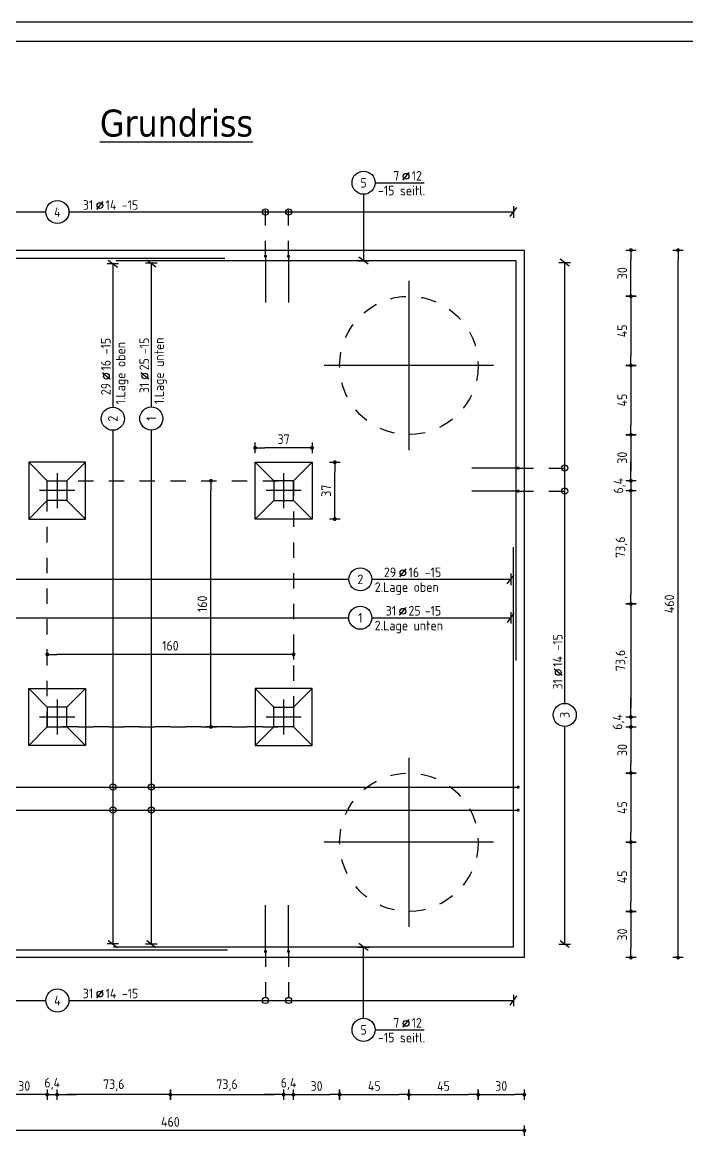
# Model space of a CAD drawing. Extents: x 0 to 30.1, y 0 to 14.9.
# Drawn here: x 3.44 to 7.76, y 7.61 to 14.85 of the extents above; entities that cross this region are included whole.
import ezdxf
from ezdxf.enums import TextEntityAlignment as Align

# ---------------------------------------------------------------- set-up
doc = ezdxf.new("R2010")
doc.units = 0
doc.header["$LTSCALE"] = 0.25
for name, pattern in [('AUSGEZOGEN', [1000.01, 1000, 0.01]), ('DOT', [0.175, 0.05, -0.125]), ('VERDECKT', [0.375, 0.25, -0.125])]:
    doc.linetypes.add(name, pattern=pattern)
for name, color, linetype in [('ACHSEN', 7, 'Continuous'), ('BETON', 7, 'Continuous'), ('HILFE', 7, 'Continuous'), ('MASSE', 7, 'Continuous'), ('OBJEKT', 7, 'Continuous'), ('RAHMEN', 7, 'Continuous'), ('RND', 7, 'Continuous'), ('TEXT', 7, 'Continuous'), ('VERDECKT', 7, 'Continuous')]:
    doc.layers.add(name, color=color, linetype=linetype)
doc.styles.add('helv', font='tahoma.ttf')
doc.styles.add('txt', font='isocp.shx')
doc.dimstyles.new('DOT_I', dxfattribs={"dimscale": 0.25, "dimtxt": 0.25, "dimasz": 0.25, "dimexe": 0.1, "dimexo": 0.3, "dimgap": 0.1, "dimtad": 1, "dimdec": 3, "dimzin": 3, "dimtxsty": 'txt', "dimblk": 'DOT', "dimblk1": 'DOT', "dimblk2": 'DOT', "dimsah": 1, "dimcen": 0.1, "dimse1": 1, "dimse2": 1, "dimazin": 0, "dimtfac": 1, "dimtdec": 4, "dimtix": 1, "dimtmove": 2, "dimatfit": 3, "dimfxl": 0, "dimtvp": 1, "dimtolj": 1, "dimtzin": 0, "dimarcsym": 0})

# ---------------------------------------------------------------- blocks, each defined once
blk = doc.blocks.new('lei_gre')
at = {"layer": 'RND', "color": 7, "linetype": 'Continuous'}
for p, q in [((-0.09, -0.12), (0.09, 0.12)), ((0, 0.15), (0, -0.15))]:
    blk.add_line(p, q, dxfattribs=at)
blk = doc.blocks.new('RND_LEI')
at = {"layer": 'RND', "color": 7, "linetype": 'Continuous'}
blk.add_line((1.022, 0.066), (1.19, 0.27), dxfattribs=at)
for centre, radius in [((0, 0), 0.3), ((1.106, 0.168), 0.075)]:
    blk.add_circle(centre, radius, dxfattribs=at)
at = {"layer": 'RND', "color": 7, "linetype": 'Continuous', "style": 'txt'}
blk.add_attdef('ANZ', text='', height=0.25, dxfattribs=at).set_placement((0.931, 0.057), align=Align.RIGHT)
for tag, p in [('DUM', (1.253, 0.057)), ('ABSTD', (1.674, 0.057)), ('POSTXT', (0.374, -0.327))]:
    blk.add_attdef(tag, p, '', height=0.25, dxfattribs=at)
blk.add_attdef('POSL', text='', height=0.25, dxfattribs=at).set_placement((0, 0), align=Align.MIDDLE)
blk = doc.blocks.new('DOT')
at = {"layer": 'MASSE', "color": 7, "linetype": 'Continuous'}
for p, q in [((0, 0), (-1, 0)), ((0, 0.54), (0, -0.54))]:
    blk.add_line(p, q, dxfattribs=at)
at = {"layer": 'MASSE', "color": 7, "linetype": 'Continuous', "const_width": 0.2}
blk.add_lwpolyline([(-0.1, 0, 1), (0.1, 0, 1)], format="xyb", close=True, dxfattribs=at)
blk = doc.blocks.new('*D68')
at = {"layer": 'DEFPOINTS', "color": 0, "linetype": 'AUSGEZOGEN', "transparency": 16777216}
for p in [(4.9548, 12.083), (4.9548, 12.083), (5.3248, 12.083)]:
    blk.add_point(p, dxfattribs=at)
at = {"layer": 'MASSE', "color": 0, "linetype": 'AUSGEZOGEN', "lineweight": -2, "transparency": 16777216}
blk.add_line((5.2623, 12.083), (5.0173, 12.083), dxfattribs=at)
at = {"layer": 'MASSE', "color": 0, "linetype": 'AUSGEZOGEN', "lineweight": -2, "transparency": 16777216, "xscale": 0.0625, "yscale": 0.0625, "zscale": 0.0625, "rotation": 180}
blk.add_blockref('DOT', (4.9548, 12.083), dxfattribs=at)
at = {"layer": 'MASSE', "color": 0, "linetype": 'AUSGEZOGEN', "lineweight": -2, "transparency": 16777216, "xscale": 0.0625, "yscale": 0.0625, "zscale": 0.0625}
blk.add_blockref('DOT', (5.3248, 12.083), dxfattribs=at)
at = {"layer": 'MASSE', "color": 0, "linetype": 'AUSGEZOGEN', "transparency": 16777216, "insert": (5.1398, 12.1393), "char_height": 0.0625, "attachment_point": 5, "style": 'txt'}
blk.add_mtext('\\A1;37', dxfattribs=at)
blk = doc.blocks.new('*D69')
at = {"layer": 'DEFPOINTS', "color": 0, "linetype": 'AUSGEZOGEN', "transparency": 16777216}
for p in [(5.4725, 11.9896), (5.4725, 11.9896), (5.4725, 11.6196)]:
    blk.add_point(p, dxfattribs=at)
at = {"layer": 'MASSE', "color": 0, "linetype": 'AUSGEZOGEN', "lineweight": -2, "transparency": 16777216}
blk.add_line((5.4725, 11.6821), (5.4725, 11.9271), dxfattribs=at)
at = {"layer": 'MASSE', "color": 0, "linetype": 'AUSGEZOGEN', "lineweight": -2, "transparency": 16777216, "xscale": 0.0625, "yscale": 0.0625, "zscale": 0.0625}
for p, rotation in [((5.4725, 11.9896), 90), ((5.4725, 11.6196), 270)]:
    blk.add_blockref('DOT', p, dxfattribs=dict(at, rotation=rotation))
at = {"layer": 'MASSE', "color": 0, "linetype": 'AUSGEZOGEN', "transparency": 16777216, "insert": (5.4163, 11.8046), "char_height": 0.0625, "attachment_point": 5, "rotation": 90, "style": 'txt'}
blk.add_mtext('\\A1;37', dxfattribs=at)
blk = doc.blocks.new('*D70')
at = {"layer": 'DEFPOINTS', "color": 0, "linetype": 'AUSGEZOGEN', "transparency": 16777216}
for p in [(7.3966, 13.3686), (7.3966, 13.3686), (7.3966, 13.0686)]:
    blk.add_point(p, dxfattribs=at)
at = {"layer": 'MASSE', "color": 0, "linetype": 'AUSGEZOGEN', "lineweight": -2, "transparency": 16777216}
blk.add_line((7.3966, 13.1311), (7.3966, 13.3061), dxfattribs=at)
at = {"layer": 'MASSE', "color": 0, "linetype": 'AUSGEZOGEN', "lineweight": -2, "transparency": 16777216, "xscale": 0.0625, "yscale": 0.0625, "zscale": 0.0625}
for p, rotation in [((7.3966, 13.3686), 90), ((7.3966, 13.0686), 270)]:
    blk.add_blockref('DOT', p, dxfattribs=dict(at, rotation=rotation))
at = {"layer": 'MASSE', "color": 0, "linetype": 'AUSGEZOGEN', "transparency": 16777216, "insert": (7.3404, 13.2186), "char_height": 0.0625, "attachment_point": 5, "rotation": 90, "style": 'txt'}
blk.add_mtext('\\A1;30', dxfattribs=at)
blk = doc.blocks.new('*D71')
at = {"layer": 'DEFPOINTS', "color": 0, "linetype": 'AUSGEZOGEN', "transparency": 16777216}
for p in [(7.3966, 13.0686), (7.3966, 12.6186), (7.3966, 12.6186)]:
    blk.add_point(p, dxfattribs=at)
at = {"layer": 'MASSE', "color": 0, "linetype": 'AUSGEZOGEN', "lineweight": -2, "transparency": 16777216}
blk.add_line((7.3966, 13.0061), (7.3966, 12.6811), dxfattribs=at)
at = {"layer": 'MASSE', "color": 0, "linetype": 'AUSGEZOGEN', "lineweight": -2, "transparency": 16777216, "xscale": 0.0625, "yscale": 0.0625, "zscale": 0.0625}
for p, rotation in [((7.3966, 13.0686), 90), ((7.3966, 12.6186), 270)]:
    blk.add_blockref('DOT', p, dxfattribs=dict(at, rotation=rotation))
at = {"layer": 'MASSE', "color": 0, "linetype": 'AUSGEZOGEN', "transparency": 16777216, "insert": (7.3404, 12.8436), "char_height": 0.0625, "attachment_point": 5, "rotation": 90, "style": 'txt'}
blk.add_mtext('\\A1;45', dxfattribs=at)
blk = doc.blocks.new('*D72')
at = {"layer": 'DEFPOINTS', "color": 0, "linetype": 'AUSGEZOGEN', "transparency": 16777216}
for p in [(7.3966, 12.6186), (7.3966, 12.1686), (7.3966, 12.1686)]:
    blk.add_point(p, dxfattribs=at)
at = {"layer": 'MASSE', "color": 0, "linetype": 'AUSGEZOGEN', "lineweight": -2, "transparency": 16777216}
blk.add_line((7.3966, 12.5561), (7.3966, 12.2311), dxfattribs=at)
at = {"layer": 'MASSE', "color": 0, "linetype": 'AUSGEZOGEN', "lineweight": -2, "transparency": 16777216, "xscale": 0.0625, "yscale": 0.0625, "zscale": 0.0625}
for p, rotation in [((7.3966, 12.6186), 90), ((7.3966, 12.1686), 270)]:
    blk.add_blockref('DOT', p, dxfattribs=dict(at, rotation=rotation))
at = {"layer": 'MASSE', "color": 0, "linetype": 'AUSGEZOGEN', "transparency": 16777216, "insert": (7.3404, 12.3936), "char_height": 0.0625, "attachment_point": 5, "rotation": 90, "style": 'txt'}
blk.add_mtext('\\A1;45', dxfattribs=at)
blk = doc.blocks.new('*D73')
at = {"layer": 'DEFPOINTS', "color": 0, "linetype": 'AUSGEZOGEN', "transparency": 16777216}
for p in [(7.3966, 12.1686), (7.3966, 11.8686), (7.3966, 11.8686)]:
    blk.add_point(p, dxfattribs=at)
at = {"layer": 'MASSE', "color": 0, "linetype": 'AUSGEZOGEN', "lineweight": -2, "transparency": 16777216}
blk.add_line((7.3966, 12.1061), (7.3966, 11.9311), dxfattribs=at)
at = {"layer": 'MASSE', "color": 0, "linetype": 'AUSGEZOGEN', "lineweight": -2, "transparency": 16777216, "xscale": 0.0625, "yscale": 0.0625, "zscale": 0.0625}
for p, rotation in [((7.3966, 12.1686), 90), ((7.3966, 11.8686), 270)]:
    blk.add_blockref('DOT', p, dxfattribs=dict(at, rotation=rotation))
at = {"layer": 'MASSE', "color": 0, "linetype": 'AUSGEZOGEN', "transparency": 16777216, "insert": (7.3404, 12.0186), "char_height": 0.0625, "attachment_point": 5, "rotation": 90, "style": 'txt'}
blk.add_mtext('\\A1;30', dxfattribs=at)
blk = doc.blocks.new('*D74')
at = {"layer": 'DEFPOINTS', "color": 0, "linetype": 'AUSGEZOGEN', "transparency": 16777216}
for p in [(7.3966, 11.8686), (7.3966, 11.8046), (7.3966, 11.8046)]:
    blk.add_point(p, dxfattribs=at)
at = {"layer": 'MASSE', "color": 0, "linetype": 'AUSGEZOGEN', "lineweight": -2, "transparency": 16777216}
for p, q in [((7.3966, 11.9311), (7.3966, 11.9936)), ((7.3966, 11.8686), (7.3966, 11.8046)), ((7.3966, 11.7421), (7.3966, 11.6796))]:
    blk.add_line(p, q, dxfattribs=at)
at = {"layer": 'MASSE', "color": 0, "linetype": 'AUSGEZOGEN', "lineweight": -2, "transparency": 16777216, "xscale": 0.0625, "yscale": 0.0625, "zscale": 0.0625}
for p, rotation in [((7.3966, 11.8686), 270), ((7.3966, 11.8046), 90)]:
    blk.add_blockref('DOT', p, dxfattribs=dict(at, rotation=rotation))
at = {"layer": 'MASSE', "color": 0, "linetype": 'AUSGEZOGEN', "transparency": 16777216, "insert": (7.3228, 11.8366), "char_height": 0.0625, "attachment_point": 5, "rotation": 90, "style": 'txt'}
blk.add_mtext('\\A1;6,4', dxfattribs=at)
blk = doc.blocks.new('*D75')
at = {"layer": 'DEFPOINTS', "color": 0, "linetype": 'AUSGEZOGEN', "transparency": 16777216}
for p in [(7.3966, 11.8046), (7.3966, 11.0686), (7.3966, 11.0686)]:
    blk.add_point(p, dxfattribs=at)
at = {"layer": 'MASSE', "color": 0, "linetype": 'AUSGEZOGEN', "lineweight": -2, "transparency": 16777216}
blk.add_line((7.3966, 11.7421), (7.3966, 11.1311), dxfattribs=at)
at = {"layer": 'MASSE', "color": 0, "linetype": 'AUSGEZOGEN', "lineweight": -2, "transparency": 16777216, "xscale": 0.0625, "yscale": 0.0625, "zscale": 0.0625}
for p, rotation in [((7.3966, 11.8046), 90), ((7.3966, 11.0686), 270)]:
    blk.add_blockref('DOT', p, dxfattribs=dict(at, rotation=rotation))
at = {"layer": 'MASSE', "color": 0, "linetype": 'AUSGEZOGEN', "transparency": 16777216, "insert": (7.3357, 11.4366), "char_height": 0.0625, "attachment_point": 5, "rotation": 90, "style": 'txt'}
blk.add_mtext('\\A1;73,6', dxfattribs=at)
blk = doc.blocks.new('*D76')
at = {"layer": 'DEFPOINTS', "color": 0, "linetype": 'AUSGEZOGEN', "transparency": 16777216}
for p in [(7.3966, 11.0686), (7.3966, 10.3326), (7.3966, 10.3326)]:
    blk.add_point(p, dxfattribs=at)
at = {"layer": 'MASSE', "color": 0, "linetype": 'AUSGEZOGEN', "lineweight": -2, "transparency": 16777216}
blk.add_line((7.3966, 11.0061), (7.3966, 10.3951), dxfattribs=at)
at = {"layer": 'MASSE', "color": 0, "linetype": 'AUSGEZOGEN', "lineweight": -2, "transparency": 16777216, "xscale": 0.0625, "yscale": 0.0625, "zscale": 0.0625}
for p, rotation in [((7.3966, 11.0686), 90), ((7.3966, 10.3326), 270)]:
    blk.add_blockref('DOT', p, dxfattribs=dict(at, rotation=rotation))
at = {"layer": 'MASSE', "color": 0, "linetype": 'AUSGEZOGEN', "transparency": 16777216, "insert": (7.3357, 10.7006), "char_height": 0.0625, "attachment_point": 5, "rotation": 90, "style": 'txt'}
blk.add_mtext('\\A1;73,6', dxfattribs=at)
blk = doc.blocks.new('*D77')
at = {"layer": 'DEFPOINTS', "color": 0, "linetype": 'AUSGEZOGEN', "transparency": 16777216}
for p in [(7.3966, 10.3326), (7.3966, 10.2686), (7.3966, 10.2686)]:
    blk.add_point(p, dxfattribs=at)
at = {"layer": 'MASSE', "color": 0, "linetype": 'AUSGEZOGEN', "lineweight": -2, "transparency": 16777216}
for p, q in [((7.3966, 10.3951), (7.3966, 10.4576)), ((7.3966, 10.3326), (7.3966, 10.2686)), ((7.3966, 10.2061), (7.3966, 10.1436))]:
    blk.add_line(p, q, dxfattribs=at)
at = {"layer": 'MASSE', "color": 0, "linetype": 'AUSGEZOGEN', "lineweight": -2, "transparency": 16777216, "xscale": 0.0625, "yscale": 0.0625, "zscale": 0.0625}
for p, rotation in [((7.3966, 10.3326), 270), ((7.3966, 10.2686), 90)]:
    blk.add_blockref('DOT', p, dxfattribs=dict(at, rotation=rotation))
at = {"layer": 'MASSE', "color": 0, "linetype": 'AUSGEZOGEN', "transparency": 16777216, "insert": (7.3165, 10.3006), "char_height": 0.0625, "attachment_point": 5, "rotation": 90, "style": 'txt'}
blk.add_mtext('\\A1;6,4', dxfattribs=at)
blk = doc.blocks.new('*D78')
at = {"layer": 'DEFPOINTS', "color": 0, "linetype": 'AUSGEZOGEN', "transparency": 16777216}
for p in [(7.3966, 10.2686), (7.3966, 9.9686), (7.3966, 9.9686)]:
    blk.add_point(p, dxfattribs=at)
at = {"layer": 'MASSE', "color": 0, "linetype": 'AUSGEZOGEN', "lineweight": -2, "transparency": 16777216}
blk.add_line((7.3966, 10.2061), (7.3966, 10.0311), dxfattribs=at)
at = {"layer": 'MASSE', "color": 0, "linetype": 'AUSGEZOGEN', "lineweight": -2, "transparency": 16777216, "xscale": 0.0625, "yscale": 0.0625, "zscale": 0.0625}
for p, rotation in [((7.3966, 10.2686), 90), ((7.3966, 9.9686), 270)]:
    blk.add_blockref('DOT', p, dxfattribs=dict(at, rotation=rotation))
at = {"layer": 'MASSE', "color": 0, "linetype": 'AUSGEZOGEN', "transparency": 16777216, "insert": (7.3404, 10.1186), "char_height": 0.0625, "attachment_point": 5, "rotation": 90, "style": 'txt'}
blk.add_mtext('\\A1;30', dxfattribs=at)
blk = doc.blocks.new('*D79')
at = {"layer": 'DEFPOINTS', "color": 0, "linetype": 'AUSGEZOGEN', "transparency": 16777216}
for p in [(7.3966, 9.9686), (7.3966, 9.5186), (7.3966, 9.5186)]:
    blk.add_point(p, dxfattribs=at)
at = {"layer": 'MASSE', "color": 0, "linetype": 'AUSGEZOGEN', "lineweight": -2, "transparency": 16777216}
blk.add_line((7.3966, 9.9061), (7.3966, 9.5811), dxfattribs=at)
at = {"layer": 'MASSE', "color": 0, "linetype": 'AUSGEZOGEN', "lineweight": -2, "transparency": 16777216, "xscale": 0.0625, "yscale": 0.0625, "zscale": 0.0625}
for p, rotation in [((7.3966, 9.9686), 90), ((7.3966, 9.5186), 270)]:
    blk.add_blockref('DOT', p, dxfattribs=dict(at, rotation=rotation))
at = {"layer": 'MASSE', "color": 0, "linetype": 'AUSGEZOGEN', "transparency": 16777216, "insert": (7.3404, 9.7436), "char_height": 0.0625, "attachment_point": 5, "rotation": 90, "style": 'txt'}
blk.add_mtext('\\A1;45', dxfattribs=at)
blk = doc.blocks.new('*D80')
at = {"layer": 'DEFPOINTS', "color": 0, "linetype": 'AUSGEZOGEN', "transparency": 16777216}
for p in [(7.3966, 9.5186), (7.3966, 9.0686), (7.3966, 9.0686)]:
    blk.add_point(p, dxfattribs=at)
at = {"layer": 'MASSE', "color": 0, "linetype": 'AUSGEZOGEN', "lineweight": -2, "transparency": 16777216}
blk.add_line((7.3966, 9.4561), (7.3966, 9.1311), dxfattribs=at)
at = {"layer": 'MASSE', "color": 0, "linetype": 'AUSGEZOGEN', "lineweight": -2, "transparency": 16777216, "xscale": 0.0625, "yscale": 0.0625, "zscale": 0.0625}
for p, rotation in [((7.3966, 9.5186), 90), ((7.3966, 9.0686), 270)]:
    blk.add_blockref('DOT', p, dxfattribs=dict(at, rotation=rotation))
at = {"layer": 'MASSE', "color": 0, "linetype": 'AUSGEZOGEN', "transparency": 16777216, "insert": (7.3404, 9.2936), "char_height": 0.0625, "attachment_point": 5, "rotation": 90, "style": 'txt'}
blk.add_mtext('\\A1;45', dxfattribs=at)
blk = doc.blocks.new('*D81')
at = {"layer": 'DEFPOINTS', "color": 0, "linetype": 'AUSGEZOGEN', "transparency": 16777216}
for p in [(7.3966, 9.0686), (7.3966, 8.7686), (7.3966, 8.7686)]:
    blk.add_point(p, dxfattribs=at)
at = {"layer": 'MASSE', "color": 0, "linetype": 'AUSGEZOGEN', "lineweight": -2, "transparency": 16777216}
blk.add_line((7.3966, 9.0061), (7.3966, 8.8311), dxfattribs=at)
at = {"layer": 'MASSE', "color": 0, "linetype": 'AUSGEZOGEN', "lineweight": -2, "transparency": 16777216, "xscale": 0.0625, "yscale": 0.0625, "zscale": 0.0625}
for p, rotation in [((7.3966, 9.0686), 90), ((7.3966, 8.7686), 270)]:
    blk.add_blockref('DOT', p, dxfattribs=dict(at, rotation=rotation))
at = {"layer": 'MASSE', "color": 0, "linetype": 'AUSGEZOGEN', "transparency": 16777216, "insert": (7.3404, 8.9186), "char_height": 0.0625, "attachment_point": 5, "rotation": 90, "style": 'txt'}
blk.add_mtext('\\A1;30', dxfattribs=at)
blk = doc.blocks.new('*D82')
at = {"layer": 'DEFPOINTS', "color": 0, "linetype": 'AUSGEZOGEN', "transparency": 16777216}
for p in [(7.7029, 13.3686), (7.7029, 13.3686), (7.7029, 8.7686)]:
    blk.add_point(p, dxfattribs=at)
at = {"layer": 'MASSE', "color": 0, "linetype": 'AUSGEZOGEN', "lineweight": -2, "transparency": 16777216}
blk.add_line((7.7029, 8.8311), (7.7029, 13.3061), dxfattribs=at)
at = {"layer": 'MASSE', "color": 0, "linetype": 'AUSGEZOGEN', "lineweight": -2, "transparency": 16777216, "xscale": 0.0625, "yscale": 0.0625, "zscale": 0.0625}
for p, rotation in [((7.7029, 13.3686), 90), ((7.7029, 8.7686), 270)]:
    blk.add_blockref('DOT', p, dxfattribs=dict(at, rotation=rotation))
at = {"layer": 'MASSE', "color": 0, "linetype": 'AUSGEZOGEN', "transparency": 16777216, "insert": (7.6467, 11.0686), "char_height": 0.0625, "attachment_point": 5, "rotation": 90, "style": 'txt'}
blk.add_mtext('\\A1;460', dxfattribs=at)
blk = doc.blocks.new('*D87')
at = {"layer": 'DEFPOINTS', "color": 0, "linetype": 'AUSGEZOGEN', "transparency": 16777216}
for p in [(3.3038, 7.8776), (3.3038, 7.8776), (3.6038, 7.8776)]:
    blk.add_point(p, dxfattribs=at)
at = {"layer": 'MASSE', "color": 0, "linetype": 'AUSGEZOGEN', "lineweight": -2, "transparency": 16777216}
blk.add_line((3.5413, 7.8776), (3.3663, 7.8776), dxfattribs=at)
at = {"layer": 'MASSE', "color": 0, "linetype": 'AUSGEZOGEN', "lineweight": -2, "transparency": 16777216, "xscale": 0.0625, "yscale": 0.0625, "zscale": 0.0625, "rotation": 180}
blk.add_blockref('DOT', (3.3038, 7.8776), dxfattribs=at)
at = {"layer": 'MASSE', "color": 0, "linetype": 'AUSGEZOGEN', "lineweight": -2, "transparency": 16777216, "xscale": 0.0625, "yscale": 0.0625, "zscale": 0.0625}
blk.add_blockref('DOT', (3.6038, 7.8776), dxfattribs=at)
at = {"layer": 'MASSE', "color": 0, "linetype": 'AUSGEZOGEN', "transparency": 16777216, "insert": (3.4538, 7.9339), "char_height": 0.0625, "attachment_point": 5, "style": 'txt'}
blk.add_mtext('\\A1;30', dxfattribs=at)
blk = doc.blocks.new('*D88')
at = {"layer": 'DEFPOINTS', "color": 0, "linetype": 'AUSGEZOGEN', "transparency": 16777216}
for p in [(3.6038, 7.8776), (3.6678, 7.8776), (3.6678, 7.8776)]:
    blk.add_point(p, dxfattribs=at)
at = {"layer": 'MASSE', "color": 0, "linetype": 'AUSGEZOGEN', "lineweight": -2, "transparency": 16777216}
for p, q in [((3.5413, 7.8776), (3.4788, 7.8776)), ((3.6038, 7.8776), (3.6678, 7.8776)), ((3.7303, 7.8776), (3.7928, 7.8776))]:
    blk.add_line(p, q, dxfattribs=at)
at = {"layer": 'MASSE', "color": 0, "linetype": 'AUSGEZOGEN', "lineweight": -2, "transparency": 16777216, "xscale": 0.0625, "yscale": 0.0625, "zscale": 0.0625}
blk.add_blockref('DOT', (3.6038, 7.8776), dxfattribs=at)
at = {"layer": 'MASSE', "color": 0, "linetype": 'AUSGEZOGEN', "lineweight": -2, "transparency": 16777216, "xscale": 0.0625, "yscale": 0.0625, "zscale": 0.0625, "rotation": 180}
blk.add_blockref('DOT', (3.6678, 7.8776), dxfattribs=at)
at = {"layer": 'MASSE', "color": 0, "linetype": 'AUSGEZOGEN', "transparency": 16777216, "insert": (3.6358, 7.9482), "char_height": 0.0625, "attachment_point": 5, "style": 'txt'}
blk.add_mtext('\\A1;6,4', dxfattribs=at)
blk = doc.blocks.new('*D90')
at = {"layer": 'DEFPOINTS', "color": 0, "linetype": 'AUSGEZOGEN', "transparency": 16777216}
for p in [(5.1398, 7.8776), (5.2038, 7.8776), (5.2038, 7.8776)]:
    blk.add_point(p, dxfattribs=at)
at = {"layer": 'MASSE', "color": 0, "linetype": 'AUSGEZOGEN', "lineweight": -2, "transparency": 16777216}
for p, q in [((5.0773, 7.8776), (5.0148, 7.8776)), ((5.1398, 7.8776), (5.2038, 7.8776)), ((5.2663, 7.8776), (5.3288, 7.8776))]:
    blk.add_line(p, q, dxfattribs=at)
at = {"layer": 'MASSE', "color": 0, "linetype": 'AUSGEZOGEN', "lineweight": -2, "transparency": 16777216, "xscale": 0.0625, "yscale": 0.0625, "zscale": 0.0625}
blk.add_blockref('DOT', (5.1398, 7.8776), dxfattribs=at)
at = {"layer": 'MASSE', "color": 0, "linetype": 'AUSGEZOGEN', "lineweight": -2, "transparency": 16777216, "xscale": 0.0625, "yscale": 0.0625, "zscale": 0.0625, "rotation": 180}
blk.add_blockref('DOT', (5.2038, 7.8776), dxfattribs=at)
at = {"layer": 'MASSE', "color": 0, "linetype": 'AUSGEZOGEN', "transparency": 16777216, "insert": (5.1718, 7.9476), "char_height": 0.0625, "attachment_point": 5, "style": 'txt'}
blk.add_mtext('\\A1;6,4', dxfattribs=at)
blk = doc.blocks.new('*D91')
at = {"layer": 'DEFPOINTS', "color": 0, "linetype": 'AUSGEZOGEN', "transparency": 16777216}
for p in [(5.2038, 7.8776), (5.5038, 7.8776), (5.5038, 7.8776)]:
    blk.add_point(p, dxfattribs=at)
at = {"layer": 'MASSE', "color": 0, "linetype": 'AUSGEZOGEN', "lineweight": -2, "transparency": 16777216}
blk.add_line((5.2663, 7.8776), (5.4413, 7.8776), dxfattribs=at)
at = {"layer": 'MASSE', "color": 0, "linetype": 'AUSGEZOGEN', "lineweight": -2, "transparency": 16777216, "xscale": 0.0625, "yscale": 0.0625, "zscale": 0.0625, "rotation": 180}
blk.add_blockref('DOT', (5.2038, 7.8776), dxfattribs=at)
at = {"layer": 'MASSE', "color": 0, "linetype": 'AUSGEZOGEN', "lineweight": -2, "transparency": 16777216, "xscale": 0.0625, "yscale": 0.0625, "zscale": 0.0625}
blk.add_blockref('DOT', (5.5038, 7.8776), dxfattribs=at)
at = {"layer": 'MASSE', "color": 0, "linetype": 'AUSGEZOGEN', "transparency": 16777216, "insert": (5.3538, 7.9339), "char_height": 0.0625, "attachment_point": 5, "style": 'txt'}
blk.add_mtext('\\A1;30', dxfattribs=at)
blk = doc.blocks.new('*D92')
at = {"layer": 'DEFPOINTS', "color": 0, "linetype": 'AUSGEZOGEN', "transparency": 16777216}
for p in [(5.5038, 7.8776), (5.9538, 7.8776), (5.9538, 7.8776)]:
    blk.add_point(p, dxfattribs=at)
at = {"layer": 'MASSE', "color": 0, "linetype": 'AUSGEZOGEN', "lineweight": -2, "transparency": 16777216}
blk.add_line((5.5663, 7.8776), (5.8913, 7.8776), dxfattribs=at)
at = {"layer": 'MASSE', "color": 0, "linetype": 'AUSGEZOGEN', "lineweight": -2, "transparency": 16777216, "xscale": 0.0625, "yscale": 0.0625, "zscale": 0.0625, "rotation": 180}
blk.add_blockref('DOT', (5.5038, 7.8776), dxfattribs=at)
at = {"layer": 'MASSE', "color": 0, "linetype": 'AUSGEZOGEN', "lineweight": -2, "transparency": 16777216, "xscale": 0.0625, "yscale": 0.0625, "zscale": 0.0625}
blk.add_blockref('DOT', (5.9538, 7.8776), dxfattribs=at)
at = {"layer": 'MASSE', "color": 0, "linetype": 'AUSGEZOGEN', "transparency": 16777216, "insert": (5.7288, 7.9339), "char_height": 0.0625, "attachment_point": 5, "style": 'txt'}
blk.add_mtext('\\A1;45', dxfattribs=at)
blk = doc.blocks.new('*D93')
at = {"layer": 'DEFPOINTS', "color": 0, "linetype": 'AUSGEZOGEN', "transparency": 16777216}
for p in [(5.9538, 7.8776), (6.4038, 7.8776), (6.4038, 7.8776)]:
    blk.add_point(p, dxfattribs=at)
at = {"layer": 'MASSE', "color": 0, "linetype": 'AUSGEZOGEN', "lineweight": -2, "transparency": 16777216}
blk.add_line((6.0163, 7.8776), (6.3413, 7.8776), dxfattribs=at)
at = {"layer": 'MASSE', "color": 0, "linetype": 'AUSGEZOGEN', "lineweight": -2, "transparency": 16777216, "xscale": 0.0625, "yscale": 0.0625, "zscale": 0.0625, "rotation": 180}
blk.add_blockref('DOT', (5.9538, 7.8776), dxfattribs=at)
at = {"layer": 'MASSE', "color": 0, "linetype": 'AUSGEZOGEN', "lineweight": -2, "transparency": 16777216, "xscale": 0.0625, "yscale": 0.0625, "zscale": 0.0625}
blk.add_blockref('DOT', (6.4038, 7.8776), dxfattribs=at)
at = {"layer": 'MASSE', "color": 0, "linetype": 'AUSGEZOGEN', "transparency": 16777216, "insert": (6.1788, 7.9339), "char_height": 0.0625, "attachment_point": 5, "style": 'txt'}
blk.add_mtext('\\A1;45', dxfattribs=at)
blk = doc.blocks.new('*D94')
at = {"layer": 'DEFPOINTS', "color": 0, "linetype": 'AUSGEZOGEN', "transparency": 16777216}
for p in [(6.4038, 7.8776), (6.7038, 7.8776), (6.7038, 7.8776)]:
    blk.add_point(p, dxfattribs=at)
at = {"layer": 'MASSE', "color": 0, "linetype": 'AUSGEZOGEN', "lineweight": -2, "transparency": 16777216}
blk.add_line((6.4663, 7.8776), (6.6413, 7.8776), dxfattribs=at)
at = {"layer": 'MASSE', "color": 0, "linetype": 'AUSGEZOGEN', "lineweight": -2, "transparency": 16777216, "xscale": 0.0625, "yscale": 0.0625, "zscale": 0.0625, "rotation": 180}
blk.add_blockref('DOT', (6.4038, 7.8776), dxfattribs=at)
at = {"layer": 'MASSE', "color": 0, "linetype": 'AUSGEZOGEN', "lineweight": -2, "transparency": 16777216, "xscale": 0.0625, "yscale": 0.0625, "zscale": 0.0625}
blk.add_blockref('DOT', (6.7038, 7.8776), dxfattribs=at)
at = {"layer": 'MASSE', "color": 0, "linetype": 'AUSGEZOGEN', "transparency": 16777216, "insert": (6.5538, 7.9339), "char_height": 0.0625, "attachment_point": 5, "style": 'txt'}
blk.add_mtext('\\A1;30', dxfattribs=at)
blk = doc.blocks.new('*D95')
at = {"layer": 'DEFPOINTS', "color": 0, "linetype": 'AUSGEZOGEN', "transparency": 16777216}
for p in [(2.1038, 7.6443), (2.1038, 7.6443), (6.7038, 7.6443)]:
    blk.add_point(p, dxfattribs=at)
at = {"layer": 'MASSE', "color": 0, "linetype": 'AUSGEZOGEN', "lineweight": -2, "transparency": 16777216}
blk.add_line((6.6413, 7.6443), (2.1663, 7.6443), dxfattribs=at)
at = {"layer": 'MASSE', "color": 0, "linetype": 'AUSGEZOGEN', "lineweight": -2, "transparency": 16777216, "xscale": 0.0625, "yscale": 0.0625, "zscale": 0.0625, "rotation": 180}
blk.add_blockref('DOT', (2.1038, 7.6443), dxfattribs=at)
at = {"layer": 'MASSE', "color": 0, "linetype": 'AUSGEZOGEN', "lineweight": -2, "transparency": 16777216, "xscale": 0.0625, "yscale": 0.0625, "zscale": 0.0625}
blk.add_blockref('DOT', (6.7038, 7.6443), dxfattribs=at)
at = {"layer": 'MASSE', "color": 0, "linetype": 'AUSGEZOGEN', "transparency": 16777216, "insert": (4.4038, 7.7005), "char_height": 0.0625, "attachment_point": 5, "style": 'txt'}
blk.add_mtext('\\A1;460', dxfattribs=at)
blk = doc.blocks.new('*D106')
at = {"layer": 'DEFPOINTS', "color": 0, "linetype": 'AUSGEZOGEN', "transparency": 16777216}
for p in [(3.6038, 10.7401), (3.6038, 10.7401), (5.2038, 10.7401)]:
    blk.add_point(p, dxfattribs=at)
at = {"layer": 'MASSE', "color": 0, "linetype": 'AUSGEZOGEN', "lineweight": -2, "transparency": 16777216}
blk.add_line((5.1413, 10.7401), (3.6663, 10.7401), dxfattribs=at)
at = {"layer": 'MASSE', "color": 0, "linetype": 'AUSGEZOGEN', "lineweight": -2, "transparency": 16777216, "xscale": 0.0625, "yscale": 0.0625, "zscale": 0.0625, "rotation": 180}
blk.add_blockref('DOT', (3.6038, 10.7401), dxfattribs=at)
at = {"layer": 'MASSE', "color": 0, "linetype": 'AUSGEZOGEN', "lineweight": -2, "transparency": 16777216, "xscale": 0.0625, "yscale": 0.0625, "zscale": 0.0625}
blk.add_blockref('DOT', (5.2038, 10.7401), dxfattribs=at)
at = {"layer": 'MASSE', "color": 0, "linetype": 'AUSGEZOGEN', "transparency": 16777216, "insert": (4.4038, 10.7963), "char_height": 0.0625, "attachment_point": 5, "style": 'txt'}
blk.add_mtext('\\A1;160', dxfattribs=at)
blk = doc.blocks.new('*D107')
at = {"layer": 'DEFPOINTS', "color": 0, "linetype": 'AUSGEZOGEN', "transparency": 16777216}
for p in [(4.6673, 11.8686), (4.6673, 11.8686), (4.6673, 10.2686)]:
    blk.add_point(p, dxfattribs=at)
at = {"layer": 'MASSE', "color": 0, "linetype": 'AUSGEZOGEN', "lineweight": -2, "transparency": 16777216}
blk.add_line((4.6673, 10.3311), (4.6673, 11.8061), dxfattribs=at)
at = {"layer": 'MASSE', "color": 0, "linetype": 'AUSGEZOGEN', "lineweight": -2, "transparency": 16777216, "xscale": 0.0625, "yscale": 0.0625, "zscale": 0.0625}
for p, rotation in [((4.6673, 11.8686), 90), ((4.6673, 10.2686), 270)]:
    blk.add_blockref('DOT', p, dxfattribs=dict(at, rotation=rotation))
at = {"layer": 'MASSE', "color": 0, "linetype": 'AUSGEZOGEN', "transparency": 16777216, "insert": (4.611, 11.0686), "char_height": 0.0625, "attachment_point": 5, "rotation": 90, "style": 'txt'}
blk.add_mtext('\\A1;160', dxfattribs=at)
blk = doc.blocks.new('DINA1')
at = {"layer": 'RAHMEN'}
blk.add_line((84.1, 59.4), (0, 59.4), dxfattribs=at)
at = {"layer": 'RAHMEN', "color": 5}
blk.add_line((83.6, 58.9), (2, 58.9), dxfattribs=at)
blk = doc.blocks.new('*D177')
at = {"layer": 'DEFPOINTS', "color": 0, "linetype": 'AUSGEZOGEN', "transparency": 16777216}
for p in [(3.6678, 7.8776), (3.6678, 7.8776), (4.4038, 7.8776)]:
    blk.add_point(p, dxfattribs=at)
at = {"layer": 'MASSE', "color": 0, "linetype": 'AUSGEZOGEN', "lineweight": -2, "transparency": 16777216}
blk.add_line((4.3413, 7.8776), (3.7303, 7.8776), dxfattribs=at)
at = {"layer": 'MASSE', "color": 0, "linetype": 'AUSGEZOGEN', "lineweight": -2, "transparency": 16777216, "xscale": 0.0625, "yscale": 0.0625, "zscale": 0.0625, "rotation": 180}
blk.add_blockref('DOT', (3.6678, 7.8776), dxfattribs=at)
at = {"layer": 'MASSE', "color": 0, "linetype": 'AUSGEZOGEN', "lineweight": -2, "transparency": 16777216, "xscale": 0.0625, "yscale": 0.0625, "zscale": 0.0625}
blk.add_blockref('DOT', (4.4038, 7.8776), dxfattribs=at)
at = {"layer": 'MASSE', "color": 0, "linetype": 'AUSGEZOGEN', "transparency": 16777216, "insert": (4.0358, 7.9386), "char_height": 0.0625, "attachment_point": 5, "style": 'txt'}
blk.add_mtext('\\A1;73,6', dxfattribs=at)
blk = doc.blocks.new('*D178')
at = {"layer": 'DEFPOINTS', "color": 0, "linetype": 'AUSGEZOGEN', "transparency": 16777216}
for p in [(4.4038, 7.8776), (5.1398, 7.8776), (5.1398, 7.8776)]:
    blk.add_point(p, dxfattribs=at)
at = {"layer": 'MASSE', "color": 0, "linetype": 'AUSGEZOGEN', "lineweight": -2, "transparency": 16777216}
blk.add_line((4.4663, 7.8776), (5.0773, 7.8776), dxfattribs=at)
at = {"layer": 'MASSE', "color": 0, "linetype": 'AUSGEZOGEN', "lineweight": -2, "transparency": 16777216, "xscale": 0.0625, "yscale": 0.0625, "zscale": 0.0625, "rotation": 180}
blk.add_blockref('DOT', (4.4038, 7.8776), dxfattribs=at)
at = {"layer": 'MASSE', "color": 0, "linetype": 'AUSGEZOGEN', "lineweight": -2, "transparency": 16777216, "xscale": 0.0625, "yscale": 0.0625, "zscale": 0.0625}
blk.add_blockref('DOT', (5.1398, 7.8776), dxfattribs=at)
at = {"layer": 'MASSE', "color": 0, "linetype": 'AUSGEZOGEN', "transparency": 16777216, "insert": (4.7718, 7.9386), "char_height": 0.0625, "attachment_point": 5, "style": 'txt'}
blk.add_mtext('\\A1;73,6', dxfattribs=at)

msp = doc.modelspace()

# ---------------------------------------------------------------- linework, layer by layer
at = {"layer": 'ACHSEN', "color": 140, "linetype": 'AUSGEZOGEN'}
for p, q in [((5.9538, 13.1686), (5.9538, 12.0686)), ((6.5038, 12.6186), (5.4038, 12.6186)), ((3.6678, 11.9186), (3.6678, 11.6906)), ((5.1398, 11.9186), (5.1398, 11.6906)), ((3.7818, 11.8046), (3.5538, 11.8046)), ((5.2538, 11.8046), (5.0258, 11.8046)), ((3.6678, 10.4466), (3.6678, 10.2186)), ((5.1398, 10.4466), (5.1398, 10.2186)), ((3.7818, 10.3326), (3.5538, 10.3326)), ((5.2538, 10.3326), (5.0258, 10.3326)), ((5.9538, 10.0686), (5.9538, 8.9686)), ((6.5038, 9.5186), (5.4038, 9.5186))]:
    msp.add_line(p, q, dxfattribs=at)
at = {"layer": 'BETON', "color": 6, "linetype": 'AUSGEZOGEN'}
for p, q in [((2.1038, 13.3686), (6.7038, 13.3686)), ((6.7038, 13.3686), (6.7038, 8.7686)), ((6.7038, 8.7686), (2.1038, 8.7686))]:
    msp.add_line(p, q, dxfattribs=at)
at = {"layer": 'HILFE', "color": 102, "linetype": 'DOT'}
for p, q in [((3.6038, 10.2686), (3.6038, 11.8686)), ((3.6038, 11.8686), (5.2038, 11.8686)), ((5.2038, 11.8686), (5.2038, 10.2686)), ((5.2038, 10.2686), (3.6038, 10.2686)), ((3.6038, 10.2686), (5.2038, 10.2686)), ((3.6038, 10.2686), (5.2038, 10.2686))]:
    msp.add_line(p, q, dxfattribs=at)
at = {"layer": 'OBJEKT', "color": 7, "linetype": 'AUSGEZOGEN'}
for p, q in [((3.6038, 11.8686), (3.4828, 11.9896)), ((3.7318, 11.8686), (3.8528, 11.9896)), ((5.0758, 11.8686), (4.9548, 11.9896)), ((5.2038, 11.8686), (5.3248, 11.9896)), ((3.6038, 11.7406), (3.4828, 11.6196)), ((3.7318, 11.7406), (3.8528, 11.6196)), ((5.0758, 11.7406), (4.9548, 11.6196)), ((5.2038, 11.7406), (5.3248, 11.6196)), ((3.6038, 10.3966), (3.4828, 10.5176)), ((3.7318, 10.3966), (3.8528, 10.5176)), ((5.0758, 10.3966), (4.9548, 10.5176)), ((5.2038, 10.3966), (5.3248, 10.5176)), ((3.6038, 10.2686), (3.4828, 10.1476)), ((3.7318, 10.2686), (3.8528, 10.1476)), ((5.0758, 10.2686), (4.9548, 10.1476)), ((5.2038, 10.2686), (5.3248, 10.1476))]:
    msp.add_line(p, q, dxfattribs=at)
for points in [[(3.4828, 11.6196), (3.8528, 11.6196), (3.8528, 11.9896), (3.4828, 11.9896)], [(5.3248, 11.6196), (4.9548, 11.6196), (4.9548, 11.9896), (5.3248, 11.9896)], [(3.6038, 11.8686), (3.7318, 11.8686), (3.7318, 11.7406), (3.6038, 11.7406)], [(5.2038, 11.8686), (5.0758, 11.8686), (5.0758, 11.7406), (5.2038, 11.7406)], [(3.4828, 10.5176), (3.8528, 10.5176), (3.8528, 10.1476), (3.4828, 10.1476)], [(5.3248, 10.5176), (4.9548, 10.5176), (4.9548, 10.1476), (5.3248, 10.1476)], [(3.6038, 10.2686), (3.7318, 10.2686), (3.7318, 10.3966), (3.6038, 10.3966)], [(5.2038, 10.2686), (5.0758, 10.2686), (5.0758, 10.3966), (5.2038, 10.3966)]]:
    msp.add_lwpolyline(points, close=True, dxfattribs=at)
at = {"layer": 'RND', "color": 7, "linetype": 'AUSGEZOGEN'}
for p, q in [((5.7341, 13.8065), (6.0541, 13.8065)), ((2.1711, 13.6166), (3.5945, 13.6166)), ((3.7445, 13.6166), (6.6336, 13.6166)), ((4.0298, 13.2804), (4.0298, 12.3474)), ((4.2798, 13.2834), (4.2798, 12.3486)), ((6.9665, 10.4215), (6.9665, 13.2874)), ((4.0298, 12.1974), (4.0298, 8.8577)), ((4.2798, 12.1986), (4.2798, 8.8567)), ((2.1864, 11.2282), (5.5634, 11.2282)), ((5.7134, 11.2282), (6.6153, 11.2282)), ((2.1856, 10.9782), (5.563, 10.9782)), ((5.713, 10.9782), (6.6162, 10.9782)), ((6.9665, 8.8559), (6.9665, 10.2715)), ((2.1711, 8.4898), (3.5945, 8.4898)), ((3.7445, 8.4898), (6.6336, 8.4898)), ((5.7341, 8.2992), (6.0541, 8.2992))]:
    msp.add_line(p, q, dxfattribs=at)
at = {"layer": 'RND', "color": 102, "linetype": 'AUSGEZOGEN'}
for p, q in [((5.6591, 13.7315), (5.6591, 13.2999)), ((5.6591, 8.3742), (5.6591, 8.8374))]:
    msp.add_line(p, q, dxfattribs=at)
at = {"layer": 'RND', "color": 102, "linetype": 'VERDECKT'}
for p, q in [((5.0218, 13.3286), (5.0218, 13.6416)), ((5.1718, 13.3286), (5.1718, 13.6416)), ((6.6638, 11.9515), (6.9915, 11.9515)), ((6.6638, 11.8015), (6.9915, 11.8015)), ((5.0218, 8.8086), (5.0218, 8.4648)), ((5.1718, 8.8086), (5.1718, 8.4648))]:
    msp.add_line(p, q, dxfattribs=at)
at = {"layer": 'RND', "color": 7, "linetype": 'AUSGEZOGEN', "const_width": 0.01}
for points in [[(5.0268, 13.3286, -1), (5.0168, 13.3286, -1)], [(5.1768, 13.3286, -1), (5.1668, 13.3286, -1)], [(6.6638, 11.9565, 1), (6.6638, 11.9465, 1)], [(6.6638, 11.8065, 1), (6.6638, 11.7965, 1)], [(6.6638, 9.8826, -1), (6.6638, 9.8726, -1)], [(6.6638, 9.7326, -1), (6.6638, 9.7226, -1)], [(5.0268, 8.8086, 1), (5.0168, 8.8086, 1)], [(5.1768, 8.8086, 1), (5.1668, 8.8086, 1)]]:
    msp.add_lwpolyline(points, format="xyb", close=True, dxfattribs=at)
at = {"layer": 'RND', "color": 1, "linetype": 'AUSGEZOGEN'}
for points in [[(5.0218, 13.3286), (5.0218, 13.0286)], [(5.1718, 13.3286), (5.1718, 13.0286)], [(2.1569, 10.7173), (2.1569, 13.3173), (4.7569, 13.3173)], [(6.6507, 10.6999), (6.6507, 13.2999), (4.0507, 13.2999)], [(6.6638, 11.9515), (6.3638, 11.9515)], [(6.6638, 11.8015), (6.3638, 11.8015)], [(2.174, 11.42), (2.174, 8.82), (4.774, 8.82)], [(6.6324, 11.4374), (6.6324, 8.8374), (4.0324, 8.8374)], [(2.1438, 9.8776), (6.6638, 9.8776)], [(2.1438, 9.7276), (6.6638, 9.7276)], [(5.0218, 8.8086), (5.0218, 9.1086)], [(5.1718, 8.8086), (5.1718, 9.1086)]]:
    msp.add_lwpolyline(points, dxfattribs=at)
at = {"layer": 'RND', "color": 7, "linetype": 'AUSGEZOGEN'}
for centre in [(5.0218, 13.6166), (5.1718, 13.6166), (6.9665, 11.9515), (6.9665, 11.8015), (4.0298, 9.8776), (4.2798, 9.8776), (4.0298, 9.7276), (4.2798, 9.7276), (5.0218, 8.4898), (5.1718, 8.4898)]:
    msp.add_circle(centre, 0.02, dxfattribs=at)
at = {"layer": 'VERDECKT', "color": 7, "linetype": 'VERDECKT'}
for centre in [(5.9538, 12.6186), (5.9538, 9.5186)]:
    msp.add_circle(centre, 0.45, dxfattribs=at)

# ---------------------------------------------------------------- block references
at = {"layer": 'RAHMEN', "color": 7, "linetype": 'AUSGEZOGEN', "xscale": 0.25, "yscale": 0.25, "zscale": 0.25}
msp.add_blockref('DINA1', (0, 0), dxfattribs=at)
at = {"layer": 'RND', "color": 7, "linetype": 'AUSGEZOGEN', "xscale": 0.25, "yscale": 0.25, "zscale": 0.25}
for p, values in [((5.6591, 13.8065), {'POSL': '5', 'DUM': '12', 'ANZ': '7', 'POSTXT': '-15 seitl.'}), ((3.6695, 13.6166), {'POSL': '4', 'DUM': '14', 'ANZ': '31', 'ABSTD': '-15'}), ((5.6384, 11.2282), {'POSL': '2', 'DUM': '16', 'ANZ': '29', 'ABSTD': '-15', 'POSTXT': '2.Lage oben'}), ((5.638, 10.9782), {'POSL': '1', 'DUM': '25', 'ANZ': '31', 'ABSTD': '-15', 'POSTXT': '2.Lage unten'}), ((3.6695, 8.4898), {'POSL': '4', 'DUM': '14', 'ANZ': '31', 'ABSTD': '-15'}), ((5.6591, 8.2992), {'POSL': '5', 'DUM': '12', 'ANZ': '7', 'POSTXT': '-15 seitl.'})]:
    msp.add_blockref('RND_LEI', p, dxfattribs=at).add_auto_attribs(values)
for p in [(6.6336, 13.6166), (6.6153, 11.2282), (6.6162, 10.9782), (6.6336, 8.4898)]:
    msp.add_blockref('lei_gre', p, dxfattribs=at)
for p, rotation in [((5.6591, 13.2999), 89.99999999999736), ((4.0298, 13.2804), 270), ((4.2798, 13.2834), 270), ((6.9665, 13.2874), 90), ((4.0298, 8.8577), 270), ((4.2798, 8.8567), 270), ((5.6591, 8.8374), 90), ((6.9665, 8.8559), 90)]:
    msp.add_blockref('lei_gre', p, dxfattribs=dict(at, rotation=rotation))
at = {"layer": 'RND', "color": 7, "linetype": 'AUSGEZOGEN', "xscale": 0.25, "yscale": 0.25, "zscale": 0.25, "rotation": 90}
for p, values in [((4.0298, 12.2724), {'POSL': '2', 'DUM': '16', 'ANZ': '29', 'ABSTD': '-15', 'POSTXT': '1.Lage oben'}), ((4.2798, 12.2736), {'POSL': '1', 'DUM': '25', 'ANZ': '31', 'ABSTD': '-15', 'POSTXT': '1.Lage unten'}), ((6.9665, 10.3465), {'POSL': '3', 'DUM': '14', 'ANZ': '31', 'ABSTD': '-15'})]:
    msp.add_blockref('RND_LEI', p, dxfattribs=at).add_auto_attribs(values)

# ---------------------------------------------------------------- texts
at = {"layer": 'TEXT', "color": 5, "linetype": 'AUSGEZOGEN', "style": 'helv'}
msp.add_text('%%UGrundriss', height=0.175, dxfattribs=at).set_placement((3.9457, 14.1071))

# ---------------------------------------------------------------- dimensions: what is measured, and where the dimension line sits
at = {"layer": 'MASSE', "color": 7, "linetype": 'AUSGEZOGEN'}
for base, p1, p2, override, picture, middle in [((7.3966, 13.3686), (7.3966, 13.0686), (7.3966, 13.3686), {"dimdec": 0, "dimlfac": 100}, '*D70', (7.3404, 13.2186)), ((7.7029, 13.3686), (7.7029, 8.7686), (7.7029, 13.3686), {"dimdec": 0, "dimlfac": 100}, '*D82', (7.6467, 11.0686)), ((7.3966, 12.6186), (7.3966, 13.0686), (7.3966, 12.6186), {"dimdec": 0, "dimlfac": 100}, '*D71', (7.3404, 12.8436)), ((7.3966, 12.1686), (7.3966, 12.6186), (7.3966, 12.1686), {"dimdec": 0, "dimlfac": 100}, '*D72', (7.3404, 12.3936)), ((7.3966, 11.8686), (7.3966, 12.1686), (7.3966, 11.8686), {"dimdec": 0, "dimlfac": 100}, '*D73', (7.3404, 12.0186)), ((5.4725, 11.9896), (5.4725, 11.6196), (5.4725, 11.9896), {"dimdec": 0, "dimlfac": 100}, '*D69', (5.4163, 11.8046)), ((4.6673, 11.8686), (4.6673, 10.2686), (4.6673, 11.8686), {"dimdec": 0, "dimlfac": 100}, '*D107', (4.611, 11.0686)), ((7.3966, 11.0686), (7.3966, 11.8046), (7.3966, 11.0686), {"dimdec": 1, "dimlfac": 100}, '*D75', (7.3357, 11.4366)), ((7.3966, 10.3326), (7.3966, 11.0686), (7.3966, 10.3326), {"dimdec": 1, "dimlfac": 100}, '*D76', (7.3357, 10.7006)), ((7.3966, 9.9686), (7.3966, 10.2686), (7.3966, 9.9686), {"dimdec": 0, "dimlfac": 100}, '*D78', (7.3404, 10.1186)), ((7.3966, 9.5186), (7.3966, 9.9686), (7.3966, 9.5186), {"dimdec": 0, "dimlfac": 100}, '*D79', (7.3404, 9.7436)), ((7.3966, 9.0686), (7.3966, 9.5186), (7.3966, 9.0686), {"dimdec": 0, "dimlfac": 100}, '*D80', (7.3404, 9.2936)), ((7.3966, 8.7686), (7.3966, 9.0686), (7.3966, 8.7686), {"dimdec": 0, "dimlfac": 100}, '*D81', (7.3404, 8.9186))]:
    dim = msp.add_linear_dim(base=base, p1=p1, p2=p2, angle=90, dimstyle='DOT_I', override=override, dxfattribs=at)
    dim.commit()
    dim.dimension.update_dxf_attribs({"geometry": picture, "text_midpoint": middle})
for base, p1, p2, override, picture, middle in [((4.9548, 12.083), (5.3248, 12.083), (4.9548, 12.083), {"dimdec": 0, "dimlfac": 100}, '*D68', (5.1398, 12.1393)), ((3.6038, 10.7401), (5.2038, 10.7401), (3.6038, 10.7401), {"dimdec": 0, "dimlfac": 100}, '*D106', (4.4038, 10.7963)), ((3.3038, 7.8776), (3.6038, 7.8776), (3.3038, 7.8776), {"dimdec": 0, "dimlfac": 100}, '*D87', (3.4538, 7.9339)), ((3.6678, 7.8776), (4.4038, 7.8776), (3.6678, 7.8776), {"dimdec": 1, "dimlfac": 100}, '*D177', (4.0358, 7.9386)), ((5.1398, 7.8776), (4.4038, 7.8776), (5.1398, 7.8776), {"dimdec": 1, "dimlfac": 100}, '*D178', (4.7718, 7.9386)), ((5.5038, 7.8776), (5.2038, 7.8776), (5.5038, 7.8776), {"dimdec": 0, "dimlfac": 100}, '*D91', (5.3538, 7.9339)), ((5.9538, 7.8776), (5.5038, 7.8776), (5.9538, 7.8776), {"dimdec": 0, "dimlfac": 100}, '*D92', (5.7288, 7.9339)), ((6.4038, 7.8776), (5.9538, 7.8776), (6.4038, 7.8776), {"dimdec": 0, "dimlfac": 100}, '*D93', (6.1788, 7.9339)), ((6.7038, 7.8776), (6.4038, 7.8776), (6.7038, 7.8776), {"dimdec": 0, "dimlfac": 100}, '*D94', (6.5538, 7.9339)), ((2.1038, 7.6443), (6.7038, 7.6443), (2.1038, 7.6443), {"dimdec": 0, "dimlfac": 100}, '*D95', (4.4038, 7.7005))]:
    dim = msp.add_linear_dim(base=base, p1=p1, p2=p2, dimstyle='DOT_I', override=override, dxfattribs=at)
    dim.commit()
    dim.dimension.update_dxf_attribs({"geometry": picture, "text_midpoint": middle})
for base, p1, p2, picture, middle in [((7.3966, 11.8046), (7.3966, 11.8686), (7.3966, 11.8046), '*D74', (7.3228, 11.8366)), ((7.3966, 10.2686), (7.3966, 10.3326), (7.3966, 10.2686), '*D77', (7.3165, 10.3006))]:
    dim = msp.add_linear_dim(base=base, p1=p1, p2=p2, angle=90, dimstyle='DOT_I', override={"dimdec": 1, "dimlfac": 100}, dxfattribs=at)
    dim.commit()
    dim.dimension.update_dxf_attribs({"geometry": picture, "text_midpoint": middle, "dimtype": 160})
for base, p1, p2, picture, middle in [((3.6678, 7.8776), (3.6038, 7.8776), (3.6678, 7.8776), '*D88', (3.6358, 7.9482)), ((5.2038, 7.8776), (5.1398, 7.8776), (5.2038, 7.8776), '*D90', (5.1718, 7.9476))]:
    dim = msp.add_linear_dim(base=base, p1=p1, p2=p2, dimstyle='DOT_I', override={"dimdec": 1, "dimlfac": 100}, dxfattribs=at)
    dim.commit()
    dim.dimension.update_dxf_attribs({"geometry": picture, "text_midpoint": middle, "dimtype": 160})

doc.saveas('drawing.dxf')
